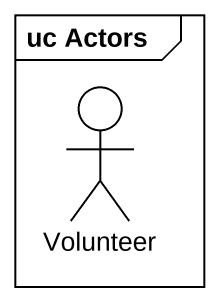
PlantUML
@startuml
mainframe uc Actors
actor Volunteer
@enduml
